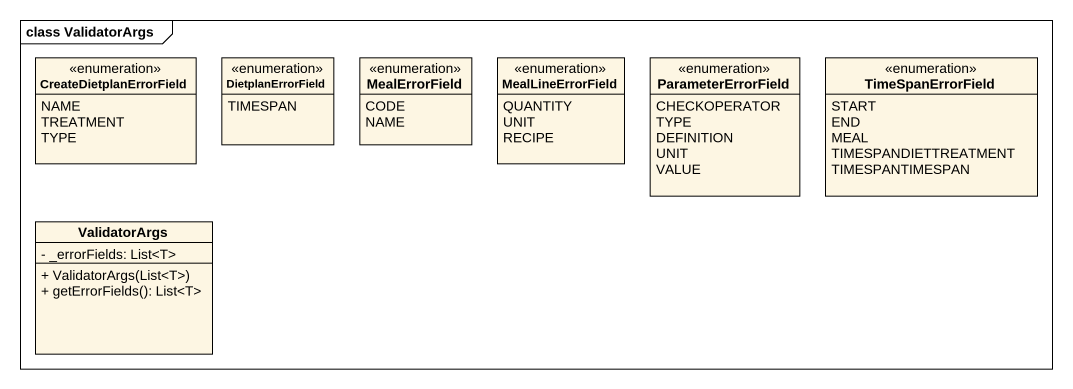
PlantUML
@startuml
mainframe class ValidatorArgs
hide circle
hide empty members
skinparam classAttributeIconSize 0
enum CreateDietplanErrorField {
  NAME
  TREATMENT
  TYPE
}
enum DietplanErrorField {
  TIMESPAN
}
enum MealErrorField {
  CODE
  NAME
}
enum MealLineErrorField {
  QUANTITY
  UNIT
  RECIPE
}
enum ParameterErrorField {
  CHECKOPERATOR
  TYPE
  DEFINITION
  UNIT
  VALUE
}
enum TimeSpanErrorField {
  START
  END
  MEAL
  TIMESPANDIETTREATMENT
  TIMESPANTIMESPAN
}
class ValidatorArgs {
  - _errorFields: List<T>
  + ValidatorArgs(List<T>)
  + getErrorFields(): List<T>
}
@enduml
